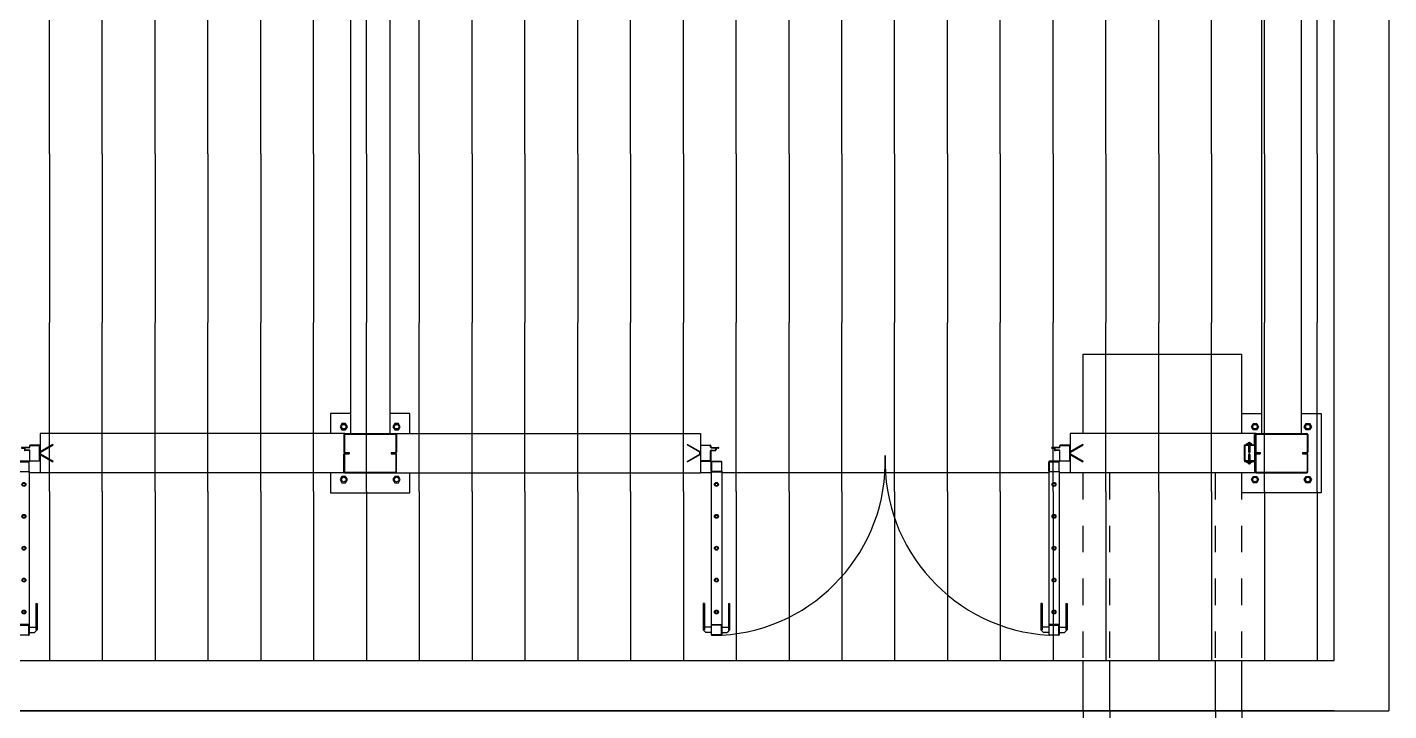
# Model space of a CAD drawing. Header units: millimetres. Extents: x 2128 to 2646, y 1972 to 2207.
# Drawn here: x 2324.74 to 2329.89, y 2119.33 to 2121.92 of the extents above; entities that cross this region are included whole.
import ezdxf

# ---------------------------------------------------------------- set-up
doc = ezdxf.new("R2010")
doc.units = ezdxf.units.MM
doc.linetypes.add('DASHED2', pattern=[0.375, 0.25, -0.125])
doc.linetypes.add('HIDDEN', pattern=[0.375, 0.25, -0.125])
for name, color, linetype in [('AR-ALV', 2, 'Continuous'), ('AR-CALÇADA', 1, 'Continuous'), ('AR-COB VISTA 02', 1, 'Continuous'), ('AR-COB-V1', 1, 'Continuous'), ('AR-COB-V2', 1, 'Continuous'), ('AR-COB-V3', 1, 'Continuous'), ('AR-COB-V4', 1, 'Continuous'), ('AR-PISO', 1, 'Continuous'), ('AR-PORTA', 1, 'Continuous'), ('AR-PROJ', 1, 'HIDDEN'), ('DET-BASE-V', 32, 'Continuous'), ('DET-HATCH ACO', 1, 'Continuous'), ('DET-PARAFUSO-C', 72, 'Continuous'), ('DET-PERFIL CADEIRA-C', 2, 'Continuous'), ('DET-PROJ', 1, 'DASHED2'), ('esq-c', 1, 'Continuous'), ('grapa', 21, 'HIDDEN'), ('insercao', 4, 'Continuous'), ('maçaneta', 1, 'Continuous'), ('porta-c', 1, 'Continuous'), ('porta-v', 2, 'Continuous')]:
    doc.layers.add(name, color=color, linetype=linetype)

# ---------------------------------------------------------------- blocks, each defined once
blk = doc.blocks.new('gr12-met-01p')
at = {"layer": 'DET-HATCH ACO'}
for centre, start, end in [((0.0417, -0.1064), 273.424, 1.9278), ((1.3583, -0.1064), 178.0722, 266.576)]:
    blk.add_arc(centre, 0.6587, start, end, dxfattribs=at)
at = {"layer": 'esq-c'}
for p, q in [((0, -0.0472), (0, -0.1028)), ((0.0015, -0.1028), (0.0015, -0.0472)), ((0.0023, -0.045), (0.0377, -0.045)), ((0.0377, -0.0465), (0.0023, -0.0465)), ((0.0385, -0.0526), (0.0385, -0.0472)), ((0.04, -0.0472), (0.04, -0.0526)), ((1.36, -0.0472), (1.36, -0.0526)), ((1.3615, -0.0526), (1.3615, -0.0472)), ((1.3978, -0.045), (1.3623, -0.045)), ((1.3623, -0.0465), (1.3978, -0.0465)), ((1.3985, -0.1028), (1.3985, -0.0472)), ((1.4, -0.0472), (1.4, -0.1028)), ((0.0385, -0.1028), (0.0385, -0.0658)), ((0.04, -0.0658), (0.04, -0.1028)), ((0.0408, -0.0534), (0.0685, -0.0534)), ((0.0408, -0.0549), (0.0685, -0.0549)), ((0.0408, -0.0635), (0.057, -0.0635)), ((0.0408, -0.065), (0.057, -0.065)), ((0.0578, -0.0571), (0.0578, -0.0628)), ((0.0593, -0.0571), (0.0593, -0.0628)), ((0.0685, -0.0564), (0.06, -0.0564)), ((1.3593, -0.0534), (1.3315, -0.0534)), ((1.3593, -0.0549), (1.3315, -0.0549)), ((1.3315, -0.0564), (1.34, -0.0564)), ((1.3408, -0.0571), (1.3408, -0.0628)), ((1.3423, -0.0571), (1.3423, -0.0628)), ((1.3593, -0.0635), (1.343, -0.0635)), ((1.3593, -0.065), (1.343, -0.065)), ((1.36, -0.0658), (1.36, -0.1028)), ((1.3615, -0.1028), (1.3615, -0.0658)), ((0.0377, -0.1035), (0.0023, -0.1035)), ((0.0023, -0.105), (0.0377, -0.105)), ((0.041, -0.1435), (0.041, -0.108)), ((0.0425, -0.108), (0.0425, -0.1435)), ((0.0433, -0.1058), (0.0788, -0.1058)), ((0.0788, -0.1073), (0.0433, -0.1073)), ((0.0788, -0.1443), (0.0433, -0.1443)), ((0.0433, -0.1458), (0.0788, -0.1458)), ((0.0795, -0.108), (0.0795, -0.1435)), ((0.081, -0.1435), (0.081, -0.108)), ((1.319, -0.1435), (1.319, -0.108)), ((1.3205, -0.108), (1.3205, -0.1435)), ((1.3568, -0.1058), (1.3213, -0.1058)), ((1.3213, -0.1073), (1.3568, -0.1073)), ((1.3213, -0.1443), (1.3568, -0.1443)), ((1.3568, -0.1458), (1.3213, -0.1458)), ((1.3575, -0.108), (1.3575, -0.1435)), ((1.359, -0.1435), (1.359, -0.108)), ((1.3623, -0.1035), (1.3978, -0.1035)), ((1.3978, -0.105), (1.3623, -0.105)), ((0.041, -0.7262), (0.041, -0.7617)), ((0.0425, -0.7617), (0.0425, -0.7262)), ((0.0433, -0.7239), (0.0788, -0.7239)), ((0.0788, -0.7254), (0.0433, -0.7254)), ((0.0788, -0.7624), (0.0433, -0.7624)), ((0.0433, -0.7639), (0.0788, -0.7639)), ((0.0795, -0.7617), (0.0795, -0.7262)), ((0.081, -0.7262), (0.081, -0.7617)), ((1.319, -0.7262), (1.319, -0.7617)), ((1.3205, -0.7617), (1.3205, -0.7262)), ((1.3568, -0.7239), (1.3213, -0.7239)), ((1.3213, -0.7254), (1.3568, -0.7254)), ((1.3213, -0.7624), (1.3568, -0.7624)), ((1.3568, -0.7639), (1.3213, -0.7639)), ((1.3575, -0.7617), (1.3575, -0.7262)), ((1.359, -0.7262), (1.359, -0.7617))]:
    blk.add_line(p, q, dxfattribs=at)
for centre, radius, start, end in [((0.0023, -0.0472), 0.00225, 90, 180), ((0.0023, -0.0472), 0.00075, 90, 180), ((0.0377, -0.0472), 0.00225, 360, 90), ((0.0377, -0.0472), 0.00075, 360, 90), ((1.3623, -0.0472), 0.00225, 90, 180), ((1.3623, -0.0472), 0.00075, 90, 180), ((1.3978, -0.0472), 0.00225, 360, 90), ((1.3978, -0.0472), 0.00075, 360, 90), ((0.0023, -0.1028), 0.00225, 180, 270), ((0.0023, -0.1028), 0.00075, 180, 270), ((0.0377, -0.1028), 0.00225, 270, 0), ((0.0377, -0.1028), 0.00075, 270, 0), ((0.0408, -0.0526), 0.00225, 180, 269.9975), ((0.0408, -0.0658), 0.00225, 90, 180), ((0.0408, -0.0526), 0.00075, 180, 270), ((0.0408, -0.0658), 0.00075, 90, 180), ((0.057, -0.0628), 0.00075, 270, 0), ((0.057, -0.0628), 0.00225, 270, 0), ((0.06, -0.0571), 0.00225, 90, 180), ((0.06, -0.0571), 0.00075, 90, 180), ((0.0685, -0.0549), 0.0015, 270, 90), ((1.3315, -0.0549), 0.0015, 90, 270), ((1.34, -0.0571), 0.00225, 0, 90), ((1.34, -0.0571), 0.00075, 0, 90), ((1.343, -0.0628), 0.00225, 180, 270), ((1.343, -0.0628), 0.00075, 180, 270), ((1.3593, -0.0526), 0.00225, 270.0025, 0), ((1.3593, -0.0526), 0.00075, 270, 0), ((1.3593, -0.0658), 0.00225, 0, 90), ((1.3593, -0.0658), 0.00075, 0, 90), ((1.3623, -0.1028), 0.00225, 180, 270), ((1.3623, -0.1028), 0.00075, 180, 270), ((1.3978, -0.1028), 0.00225, 270, 0), ((1.3978, -0.1028), 0.00075, 270, 0), ((0.0433, -0.108), 0.00225, 90, 180), ((0.0433, -0.1435), 0.00225, 180, 270), ((0.0433, -0.108), 0.00075, 90, 180), ((0.0433, -0.1435), 0.00075, 180, 270), ((0.0788, -0.108), 0.00225, 360, 90), ((0.0788, -0.108), 0.00075, 360, 90), ((0.0788, -0.1435), 0.00225, 270, 0), ((0.0788, -0.1435), 0.00075, 270, 0), ((1.3213, -0.108), 0.00225, 90, 180), ((1.3213, -0.1435), 0.00225, 180, 270), ((1.3213, -0.108), 0.00075, 90, 180), ((1.3213, -0.1435), 0.00075, 180, 270), ((1.3568, -0.108), 0.00225, 360, 90), ((1.3568, -0.108), 0.00075, 360, 90), ((1.3568, -0.1435), 0.00075, 270, 0), ((1.3568, -0.1435), 0.00225, 270, 0), ((0.0433, -0.7262), 0.00225, 90, 180), ((0.0433, -0.7617), 0.00225, 180, 270), ((0.0433, -0.7262), 0.00075, 90, 180), ((0.0433, -0.7617), 0.00075, 180, 270), ((0.0788, -0.7262), 0.00225, 360, 90), ((0.0788, -0.7262), 0.00075, 360, 90), ((0.0788, -0.7617), 0.00225, 270, 0), ((0.0788, -0.7617), 0.00075, 270, 0), ((1.3213, -0.7262), 0.00225, 90, 180), ((1.3213, -0.7617), 0.00225, 180, 270), ((1.3213, -0.7262), 0.00075, 90, 180), ((1.3213, -0.7617), 0.00075, 180, 270), ((1.3568, -0.7262), 0.00225, 360, 90), ((1.3568, -0.7262), 0.00075, 360, 90), ((1.3568, -0.7617), 0.00075, 270, 0), ((1.3568, -0.7617), 0.00225, 270, 0)]:
    blk.add_arc(centre, radius, start, end, dxfattribs=at)
at = {"layer": 'grapa'}
for p, q in [((0, -0.07), (0, -0.08)), ((1.4, -0.07), (1.4, -0.08))]:
    blk.add_line(p, q, dxfattribs=at)
for points in [[(0, -0.08), (-0.0486, -0.108), (-0.0493, -0.1067), (-0.0015, -0.0791), (-0.0015, -0.0709), (-0.0493, -0.0433), (-0.0486, -0.042), (0, -0.07)], [(1.4, -0.08), (1.4486, -0.108), (1.4493, -0.1067), (1.4015, -0.0791), (1.4015, -0.0709), (1.4493, -0.0433), (1.4486, -0.042), (1.4, -0.07)]]:
    blk.add_lwpolyline(points, dxfattribs=at)
at = {"layer": 'maçaneta'}
for p, q in [((0.011, -0.6439), (0.011, -0.7439)), ((0.016, -0.6439), (0.011, -0.6439)), ((0.016, -0.6439), (0.016, -0.7439)), ((0.106, -0.6439), (0.106, -0.7439)), ((0.106, -0.6439), (0.111, -0.6439)), ((0.111, -0.6439), (0.111, -0.7439)), ((1.289, -0.6439), (1.289, -0.7439)), ((1.294, -0.6439), (1.289, -0.6439)), ((1.294, -0.6439), (1.294, -0.7439)), ((1.384, -0.6439), (1.384, -0.7439)), ((1.384, -0.6439), (1.389, -0.6439)), ((1.389, -0.6439), (1.389, -0.7439)), ((0.016, -0.7439), (0.011, -0.7439)), ((0.011, -0.7439), (0.021, -0.7539)), ((0.041, -0.7339), (0.016, -0.7339)), ((0.041, -0.7539), (0.021, -0.7539)), ((0.081, -0.7339), (0.106, -0.7339)), ((0.081, -0.7539), (0.101, -0.7539)), ((0.111, -0.7439), (0.101, -0.7539)), ((0.106, -0.7439), (0.111, -0.7439)), ((1.294, -0.7439), (1.289, -0.7439)), ((1.289, -0.7439), (1.299, -0.7539)), ((1.319, -0.7339), (1.294, -0.7339)), ((1.319, -0.7539), (1.299, -0.7539)), ((1.359, -0.7339), (1.384, -0.7339)), ((1.359, -0.7539), (1.379, -0.7539)), ((1.389, -0.7439), (1.379, -0.7539)), ((1.384, -0.7439), (1.389, -0.7439))]:
    blk.add_line(p, q, dxfattribs=at)
at = {"layer": 'porta-c'}
for centre, radius in [((0.061, -0.1933), 0.0075), ((0.061, -0.1933), 0.005), ((1.339, -0.1933), 0.0075), ((1.339, -0.1933), 0.005), ((0.061, -0.3141), 0.0075), ((0.061, -0.3141), 0.005), ((1.339, -0.3141), 0.0075), ((1.339, -0.3141), 0.005), ((0.061, -0.4348), 0.0075), ((0.061, -0.4348), 0.005), ((1.339, -0.4348), 0.0075), ((1.339, -0.4348), 0.005), ((0.061, -0.5556), 0.0075), ((0.061, -0.5556), 0.005), ((1.339, -0.5556), 0.0075), ((1.339, -0.5556), 0.005), ((0.061, -0.6763), 0.0075), ((1.339, -0.6763), 0.0075), ((0.061, -0.6763), 0.005), ((1.339, -0.6763), 0.005)]:
    blk.add_circle(centre, radius, dxfattribs=at)
at = {"layer": 'porta-v'}
for p, q in [((0.041, -0.1435), (0.041, -0.7262)), ((0.081, -0.1435), (0.081, -0.7262)), ((1.319, -0.1435), (1.319, -0.7262)), ((1.359, -0.1435), (1.359, -0.7262))]:
    blk.add_line(p, q, dxfattribs=at)
blk = doc.blocks.new('DET-GS-PLANTA BAIXA')
at = {"layer": 'AR-ALV'}
for p, q in [((207.1411, -517.4039), (207.1411, -519.5239)), ((207.2911, -517.4039), (207.2911, -519.5239)), ((210.5911, -517.4039), (210.5911, -519.5239)), ((210.7411, -517.4039), (210.7411, -519.5239)), ((207.1204, -519.5239), (205.9661, -519.5239)), ((205.9661, -519.5239), (205.9661, -519.6739)), ((207.3118, -519.5239), (208.4661, -519.5239)), ((208.4661, -519.5239), (208.4661, -519.6739)), ((210.5704, -519.5239), (209.8661, -519.5239)), ((209.8661, -519.5239), (209.8661, -519.6739)), ((207.1204, -519.6739), (205.9661, -519.6739)), ((207.3118, -519.6739), (208.4661, -519.6739)), ((210.5704, -519.6739), (209.8661, -519.6739))]:
    blk.add_line(p, q, dxfattribs=at)
at = {"layer": 'AR-PISO'}
for p, q in [((209.9161, -519.2239), (210.5161, -519.2239)), ((209.9161, -519.5239), (209.9161, -519.2239)), ((210.5161, -519.5239), (210.5161, -519.2239)), ((205.9661, -519.6739), (205.9251, -519.6739)), ((208.5071, -519.6739), (208.4661, -519.6739)), ((209.7851, -519.6739), (208.5471, -519.6739)), ((209.8661, -519.6739), (209.8251, -519.6739))]:
    blk.add_line(p, q, dxfattribs=at)
at = {"layer": 'DET-BASE-V'}
for points in [[(207.1411, -519.4489), (207.0661, -519.4489), (207.0661, -519.5239)], [(207.3661, -519.5239), (207.3661, -519.4489), (207.2911, -519.4489)], [(210.7411, -519.4489), (210.8161, -519.4489), (210.8161, -519.7489), (210.5161, -519.7489), (210.5161, -519.6739)], [(210.5161, -519.5239), (210.5161, -519.4489), (210.5911, -519.4489)], [(207.0661, -519.6739), (207.0661, -519.7489), (207.3661, -519.7489), (207.3661, -519.6739)]]:
    blk.add_lwpolyline(points, dxfattribs=at)
at = {"layer": 'DET-PARAFUSO-C'}
for p, q in [((210.5344, -519.567), (210.5344, -519.563)), ((210.5544, -519.563), (210.5344, -519.563)), ((210.5544, -519.567), (210.5344, -519.567)), ((210.5505, -519.563), (210.5385, -519.563)), ((210.5425, -519.5714), (210.5465, -519.5704)), ((210.5465, -519.5724), (210.5425, -519.5734)), ((210.5465, -519.5744), (210.5425, -519.5754)), ((210.5465, -519.5764), (210.5425, -519.5774)), ((210.5465, -519.5784), (210.5425, -519.5794)), ((210.5465, -519.5804), (210.5425, -519.5814)), ((210.5465, -519.5824), (210.5425, -519.5834)), ((210.5465, -519.5844), (210.5425, -519.5854)), ((210.5465, -519.5864), (210.5425, -519.5874)), ((210.5465, -519.5884), (210.5425, -519.5894)), ((210.5465, -519.5904), (210.5425, -519.5914)), ((210.5465, -519.5924), (210.5425, -519.5934)), ((210.5445, -519.5974), (210.5425, -519.5934)), ((210.5445, -519.6004), (210.5425, -519.6044)), ((210.5465, -519.6054), (210.5425, -519.6044)), ((210.5441, -519.561), (210.5441, -519.559)), ((210.5449, -519.561), (210.5441, -519.561)), ((210.5462, -519.594), (210.5445, -519.5974)), ((210.5462, -519.6037), (210.5445, -519.6004)), ((210.5449, -519.561), (210.5449, -519.559)), ((210.5544, -519.567), (210.5544, -519.563)), ((210.5544, -519.563), (210.5544, -519.563)), ((210.5344, -519.6308), (210.5344, -519.6347)), ((210.5544, -519.6308), (210.5344, -519.6308)), ((210.5544, -519.6347), (210.5344, -519.6347)), ((210.5505, -519.6347), (210.5385, -519.6347)), ((210.5465, -519.6074), (210.5425, -519.6064)), ((210.5465, -519.6094), (210.5425, -519.6084)), ((210.5465, -519.6114), (210.5425, -519.6104)), ((210.5465, -519.6134), (210.5425, -519.6124)), ((210.5465, -519.6154), (210.5425, -519.6144)), ((210.5465, -519.6174), (210.5425, -519.6164)), ((210.5465, -519.6194), (210.5425, -519.6184)), ((210.5465, -519.6214), (210.5425, -519.6204)), ((210.5465, -519.6234), (210.5425, -519.6224)), ((210.5465, -519.6254), (210.5425, -519.6244)), ((210.5425, -519.6264), (210.5465, -519.6274)), ((210.5441, -519.6367), (210.5441, -519.6387)), ((210.5449, -519.6367), (210.5441, -519.6367)), ((210.5449, -519.6367), (210.5449, -519.6387)), ((210.5544, -519.6308), (210.5544, -519.6347)), ((210.5544, -519.6347), (210.5544, -519.6347))]:
    blk.add_line(p, q, dxfattribs=at)
for points in [[(207.1023, -519.4989), (207.1092, -519.5108), (207.123, -519.5108), (207.1298, -519.4989), (207.123, -519.487), (207.1092, -519.487)], [(207.3023, -519.4989), (207.3092, -519.5108), (207.323, -519.5108), (207.3298, -519.4989), (207.323, -519.487), (207.3092, -519.487)], [(210.5798, -519.4989), (210.573, -519.5108), (210.5592, -519.5108), (210.5523, -519.4989), (210.5592, -519.487), (210.573, -519.487)], [(210.7798, -519.4989), (210.773, -519.5108), (210.7592, -519.5108), (210.7523, -519.4989), (210.7592, -519.487), (210.773, -519.487)], [(207.1023, -519.6989), (207.1092, -519.7108), (207.123, -519.7108), (207.1298, -519.6989), (207.123, -519.687), (207.1092, -519.687)], [(207.3023, -519.6989), (207.3092, -519.7108), (207.323, -519.7108), (207.3298, -519.6989), (207.323, -519.687), (207.3092, -519.687)], [(210.5798, -519.6989), (210.573, -519.7108), (210.5592, -519.7108), (210.5523, -519.6989), (210.5592, -519.687), (210.573, -519.687)], [(210.7798, -519.6989), (210.773, -519.7108), (210.7592, -519.7108), (210.7523, -519.6989), (210.7592, -519.687), (210.773, -519.687)]]:
    blk.add_lwpolyline(points, close=True, dxfattribs=at)
for centre in [(207.1161, -519.4989), (207.3161, -519.4989), (210.5661, -519.4989), (210.7661, -519.4989), (207.1161, -519.6989), (207.3161, -519.6989), (210.5661, -519.6989), (210.7661, -519.6989)]:
    blk.add_circle(centre, 0.00857, dxfattribs=at)
for centre, radius, start, end in [((210.5445, -519.5655), 0.0065, 93.5281, 157.3801), ((210.5417, -519.5704), 0.00125, 306.8699, 360), ((210.5417, -519.5724), 0.00125, 306.8699, 53.1301), ((210.5417, -519.5744), 0.00125, 306.8699, 53.1301), ((210.5417, -519.5764), 0.00125, 306.8699, 53.1301), ((210.5417, -519.5784), 0.00125, 306.8699, 53.1301), ((210.5417, -519.5804), 0.00125, 306.8699, 53.1301), ((210.5417, -519.5824), 0.00125, 306.8699, 53.1301), ((210.5417, -519.5844), 0.00125, 306.8699, 53.1301), ((210.5417, -519.5864), 0.00125, 306.8699, 53.1301), ((210.5417, -519.5884), 0.00125, 306.8699, 53.1301), ((210.5417, -519.5904), 0.00125, 306.8699, 53.1301), ((210.5417, -519.5924), 0.00125, 306.8699, 53.1301), ((210.5417, -519.6054), 0.00125, 306.8699, 53.1301), ((210.5445, -519.5655), 0.0065, 22.6199, 86.4719), ((210.5472, -519.5714), 0.00125, 126.8699, 233.1301), ((210.5472, -519.5734), 0.00125, 126.8699, 233.1301), ((210.5472, -519.5754), 0.00125, 126.8699, 233.1301), ((210.5472, -519.5774), 0.00125, 126.8699, 233.1301), ((210.5472, -519.5794), 0.00125, 126.8699, 233.1301), ((210.5472, -519.5814), 0.00125, 126.8699, 233.1301), ((210.5472, -519.5834), 0.00125, 126.8699, 233.1301), ((210.5472, -519.5854), 0.00125, 126.8699, 233.1301), ((210.5472, -519.5874), 0.00125, 126.8699, 233.1301), ((210.5472, -519.5894), 0.00125, 126.8699, 233.1301), ((210.5472, -519.5914), 0.00125, 126.8699, 233.1301), ((210.5472, -519.5934), 0.00125, 126.8699, 210.9786), ((210.5472, -519.6044), 0.00125, 149.0214, 233.1301), ((210.5445, -519.6322), 0.0065, 202.6199, 266.4719), ((210.5417, -519.6074), 0.00125, 306.8699, 53.1301), ((210.5417, -519.6094), 0.00125, 306.8699, 53.1301), ((210.5417, -519.6114), 0.00125, 306.8699, 53.1301), ((210.5417, -519.6134), 0.00125, 306.8699, 53.1301), ((210.5417, -519.6154), 0.00125, 306.8699, 53.1301), ((210.5417, -519.6174), 0.00125, 306.8699, 53.1301), ((210.5417, -519.6194), 0.00125, 306.8699, 53.1301), ((210.5417, -519.6214), 0.00125, 306.8699, 53.1301), ((210.5417, -519.6234), 0.00125, 306.8699, 53.1301), ((210.5417, -519.6254), 0.00125, 306.8699, 53.1301), ((210.5417, -519.6274), 0.00125, 0, 53.1301), ((210.5445, -519.6322), 0.0065, 273.5281, 337.3801), ((210.5472, -519.6064), 0.00125, 126.8699, 233.1301), ((210.5472, -519.6084), 0.00125, 126.8699, 233.1301), ((210.5472, -519.6104), 0.00125, 126.8699, 233.1301), ((210.5472, -519.6124), 0.00125, 126.8699, 233.1301), ((210.5472, -519.6144), 0.00125, 126.8699, 233.1301), ((210.5472, -519.6164), 0.00125, 126.8699, 233.1301), ((210.5472, -519.6184), 0.00125, 126.8699, 233.1301), ((210.5472, -519.6204), 0.00125, 126.8699, 233.1301), ((210.5472, -519.6224), 0.00125, 126.8699, 233.1301), ((210.5472, -519.6244), 0.00125, 126.8699, 233.1301), ((210.5472, -519.6264), 0.00125, 126.8699, 233.1301)]:
    blk.add_arc(centre, radius, start, end, dxfattribs=at)
at = {"layer": 'DET-PERFIL CADEIRA-C'}
for p, q in [((207.1161, -519.5282), (207.1161, -519.5946)), ((207.1189, -519.5289), (207.1189, -519.5939)), ((207.1204, -519.5239), (207.3118, -519.5239)), ((207.1211, -519.5267), (207.3111, -519.5267)), ((207.3132, -519.5289), (207.3132, -519.5939)), ((207.3161, -519.5282), (207.3161, -519.5946)), ((210.5661, -519.5282), (210.5661, -519.5946)), ((210.5661, -519.5282), (210.5661, -519.5946)), ((210.5689, -519.5289), (210.5689, -519.5939)), ((210.5689, -519.5289), (210.5689, -519.5939)), ((210.5704, -519.5239), (210.7618, -519.5239)), ((210.5704, -519.5239), (210.7618, -519.5239)), ((210.5711, -519.5267), (210.7611, -519.5267)), ((210.5711, -519.5267), (210.7611, -519.5267)), ((210.7632, -519.5289), (210.7632, -519.5939)), ((210.7632, -519.5289), (210.7632, -519.5939)), ((210.7661, -519.5282), (210.7661, -519.5946)), ((210.7661, -519.5282), (210.7661, -519.5946)), ((207.1161, -519.6696), (207.1161, -519.6032)), ((207.1189, -519.6039), (207.1189, -519.6689)), ((207.1204, -519.5989), (207.1361, -519.5989)), ((207.1211, -519.596), (207.1361, -519.596)), ((207.1211, -519.6017), (207.1361, -519.6017)), ((207.1361, -519.596), (207.1361, -519.6017)), ((207.2961, -519.596), (207.2961, -519.6017)), ((207.2961, -519.596), (207.3111, -519.596)), ((207.2961, -519.5989), (207.3118, -519.5989)), ((207.2961, -519.6017), (207.3111, -519.6017)), ((207.3132, -519.6039), (207.3132, -519.6689)), ((207.3161, -519.6696), (207.3161, -519.6032)), ((210.5661, -519.6696), (210.5661, -519.6032)), ((210.5661, -519.6696), (210.5661, -519.6032)), ((210.5689, -519.6039), (210.5689, -519.6689)), ((210.5689, -519.6039), (210.5689, -519.6689)), ((210.5704, -519.5989), (210.5861, -519.5989)), ((210.5704, -519.5989), (210.5861, -519.5989)), ((210.5711, -519.596), (210.5861, -519.596)), ((210.5711, -519.596), (210.5861, -519.596)), ((210.5711, -519.6017), (210.5861, -519.6017)), ((210.5711, -519.6017), (210.5861, -519.6017)), ((210.5861, -519.596), (210.5861, -519.6017)), ((210.5861, -519.596), (210.5861, -519.6017)), ((210.7461, -519.596), (210.7461, -519.6017)), ((210.7461, -519.596), (210.7611, -519.596)), ((210.7461, -519.596), (210.7461, -519.6017)), ((210.7461, -519.596), (210.7611, -519.596)), ((210.7461, -519.5989), (210.7618, -519.5989)), ((210.7461, -519.5989), (210.7618, -519.5989)), ((210.7461, -519.6017), (210.7611, -519.6017)), ((210.7461, -519.6017), (210.7611, -519.6017)), ((210.7632, -519.6039), (210.7632, -519.6689)), ((210.7632, -519.6039), (210.7632, -519.6689)), ((210.7661, -519.6696), (210.7661, -519.6032)), ((210.7661, -519.6696), (210.7661, -519.6032)), ((207.1204, -519.6739), (207.3118, -519.6739)), ((207.1211, -519.671), (207.3111, -519.671)), ((210.5704, -519.6739), (210.7618, -519.6739)), ((210.5704, -519.6739), (210.7618, -519.6739)), ((210.5711, -519.671), (210.7611, -519.671)), ((210.5711, -519.671), (210.7611, -519.671))]:
    blk.add_line(p, q, dxfattribs=at)
for points in [[(210.5661, -519.5289), (210.5661, -519.566, -0.414214), (210.5632, -519.5689), (210.5261, -519.5689), (210.5261, -519.567), (210.5628, -519.567, 0.414214), (210.5642, -519.5656), (210.5642, -519.5289)], [(210.5661, -519.6689), (210.5661, -519.6317, 0.414214), (210.5632, -519.6289), (210.5261, -519.6289), (210.5261, -519.6308), (210.5628, -519.6308, -0.414214), (210.5642, -519.6322), (210.5642, -519.6689)]]:
    blk.add_lwpolyline(points, format="xyb", close=True, dxfattribs=at)
for centre, radius, start, end in [((207.1204, -519.5282), 0.00428, 90, 180), ((207.1211, -519.5289), 0.00214, 90, 180), ((207.3111, -519.5289), 0.00214, 0, 90), ((207.3118, -519.5282), 0.00428, 0, 90), ((210.5704, -519.5282), 0.00428, 90, 180), ((210.5704, -519.5282), 0.00428, 90, 180), ((210.5711, -519.5289), 0.00214, 90, 180), ((210.5711, -519.5289), 0.00214, 90, 180), ((210.7611, -519.5289), 0.00214, 0, 90), ((210.7611, -519.5289), 0.00214, 0, 90), ((210.7618, -519.5282), 0.00428, 0, 90), ((210.7618, -519.5282), 0.00428, 0, 90), ((207.1204, -519.5946), 0.00428, 180, 270), ((207.1204, -519.6032), 0.00428, 90, 180), ((207.1211, -519.5939), 0.00214, 180, 270), ((207.1211, -519.6039), 0.00214, 90, 180), ((207.3111, -519.5939), 0.00214, 270, 0), ((207.3111, -519.6039), 0.00214, 0, 90), ((207.3118, -519.5946), 0.00428, 270, 0), ((207.3118, -519.6032), 0.00428, 0, 90), ((210.5704, -519.5946), 0.00428, 180, 270), ((210.5704, -519.5946), 0.00428, 180, 270), ((210.5704, -519.6032), 0.00428, 90, 180), ((210.5704, -519.6032), 0.00428, 90, 180), ((210.5711, -519.5939), 0.00214, 180, 270), ((210.5711, -519.5939), 0.00214, 180, 270), ((210.5711, -519.6039), 0.00214, 90, 180), ((210.5711, -519.6039), 0.00214, 90, 180), ((210.7611, -519.5939), 0.00214, 270, 0), ((210.7611, -519.5939), 0.00214, 270, 0), ((210.7611, -519.6039), 0.00214, 0, 90), ((210.7611, -519.6039), 0.00214, 0, 90), ((210.7618, -519.5946), 0.00428, 270, 0), ((210.7618, -519.5946), 0.00428, 270, 0), ((210.7618, -519.6032), 0.00428, 0, 90), ((210.7618, -519.6032), 0.00428, 0, 90), ((207.1204, -519.6696), 0.00428, 180, 270), ((207.1211, -519.6689), 0.00214, 180, 270), ((207.3111, -519.6689), 0.00214, 270, 0), ((207.3118, -519.6696), 0.00428, 270, 0), ((210.5704, -519.6696), 0.00428, 180, 270), ((210.5704, -519.6696), 0.00428, 180, 270), ((210.5711, -519.6689), 0.00214, 180, 270), ((210.5711, -519.6689), 0.00214, 180, 270), ((210.7611, -519.6689), 0.00214, 270, 0), ((210.7611, -519.6689), 0.00214, 270, 0), ((210.7618, -519.6696), 0.00428, 270, 0), ((210.7618, -519.6696), 0.00428, 270, 0)]:
    blk.add_arc(centre, radius, start, end, dxfattribs=at)
at = {"layer": 'DET-PROJ', "ltscale": 0.25}
for p, q in [((209.9161, -520.5739), (209.9161, -519.6739)), ((210.0161, -520.5739), (210.0161, -519.6739)), ((210.4161, -520.5739), (210.4161, -519.6739)), ((210.5161, -520.5739), (210.5161, -519.6739))]:
    blk.add_line(p, q, dxfattribs=at)
at = {"layer": 'esq-c'}
for p, q in [((210.5261, -519.6266), (210.5261, -519.5711)), ((210.5276, -519.5711), (210.5276, -519.6266)), ((210.5283, -519.5689), (210.5638, -519.5689)), ((210.5638, -519.5704), (210.5283, -519.5704)), ((210.5646, -519.5711), (210.5646, -519.6266)), ((210.5661, -519.6266), (210.5661, -519.5711)), ((210.5638, -519.6274), (210.5283, -519.6274)), ((210.5283, -519.6289), (210.5638, -519.6289))]:
    blk.add_line(p, q, dxfattribs=at)
for centre, radius, start, end in [((210.5283, -519.5711), 0.00225, 90, 180), ((210.5283, -519.5711), 0.00075, 90, 180), ((210.5638, -519.5711), 0.00225, 360, 90), ((210.5638, -519.5711), 0.00075, 360, 90), ((210.5283, -519.6266), 0.00225, 180, 270), ((210.5283, -519.6266), 0.00075, 180, 270), ((210.5638, -519.6266), 0.00225, 270, 0), ((210.5638, -519.6266), 0.00075, 270, 0)]:
    blk.add_arc(centre, radius, start, end, dxfattribs=at)
at = {"layer": 'AR-PORTA'}
for p in [(204.5661, -519.5239), (208.4661, -519.5239)]:
    blk.add_blockref('gr12-met-01p', p, dxfattribs=at)
blk = doc.blocks.new('DET-GS-COBERTURA')
at = {"layer": 'AR-COB VISTA 02'}
blk.add_line((207.7534, -519.744), (207.7534, -519.1049), dxfattribs=at)
at = {"layer": 'AR-COB VISTA 02', "color": 2}
for p, q in [((206.9534, -519.744), (206.9534, -520.3831)), ((207.1534, -519.744), (207.1534, -520.3831)), ((207.3534, -519.744), (207.3534, -520.3831)), ((207.5534, -519.744), (207.5534, -520.3831)), ((207.7534, -519.744), (207.7534, -520.3831)), ((207.7534, -519.744), (207.7534, -520.3831)), ((207.9534, -519.744), (207.9534, -520.3831)), ((208.1534, -519.744), (208.1534, -520.3831)), ((208.3534, -519.744), (208.3534, -520.3831)), ((208.5534, -519.744), (208.5534, -520.3831)), ((208.7534, -519.744), (208.7534, -520.3831)), ((208.9534, -519.744), (208.9534, -520.3831)), ((209.1534, -519.744), (209.1534, -520.3831)), ((209.3534, -519.744), (209.3534, -520.3831)), ((209.5534, -519.744), (209.5534, -520.3831)), ((209.7534, -519.744), (209.7534, -520.3831)), ((209.9534, -519.744), (209.9534, -520.3831)), ((210.1534, -519.744), (210.1534, -520.3831)), ((210.3534, -519.744), (210.3534, -520.3831)), ((210.5534, -519.744), (210.5534, -520.3831)), ((210.7534, -519.744), (210.7534, -520.3831)), ((210.9534, -519.744), (210.9534, -520.3831)), ((211.1534, -519.744), (211.1534, -520.3831)), ((211.3534, -519.744), (211.3534, -520.3831)), ((211.5534, -519.744), (211.5534, -520.3831)), ((211.7534, -519.744), (211.7534, -520.3831))]:
    blk.add_line(p, q, dxfattribs=at)
at = {"layer": 'AR-COB-V1'}
blk.add_line((204.5176, -520.3831), (211.8176, -520.3831), dxfattribs=at)
at = {"layer": 'AR-COB-V2'}
blk.add_line((211.8176, -520.3831), (211.8176, -516.5485), dxfattribs=at)
at = {"layer": 'AR-COB-V3'}
for p, q in [((206.9534, -519.744), (206.9534, -519.1049)), ((207.1534, -519.744), (207.1534, -519.1049)), ((207.3534, -519.744), (207.3534, -519.1049)), ((207.5534, -519.744), (207.5534, -519.1049)), ((207.7534, -519.744), (207.7534, -519.1049)), ((207.9534, -519.744), (207.9534, -519.1049)), ((208.1534, -519.744), (208.1534, -519.1049)), ((208.3534, -519.744), (208.3534, -519.1049)), ((208.5534, -519.744), (208.5534, -519.1049)), ((208.7534, -519.744), (208.7534, -519.1049)), ((208.9534, -519.744), (208.9534, -519.1049)), ((209.1534, -519.744), (209.1534, -519.1049)), ((209.3534, -519.744), (209.3534, -519.1049)), ((209.5534, -519.744), (209.5534, -519.1049)), ((209.7534, -519.744), (209.7534, -519.1049)), ((209.9534, -519.744), (209.9534, -519.1049)), ((210.1534, -519.744), (210.1534, -519.1049)), ((210.3534, -519.744), (210.3534, -519.1049)), ((210.5534, -519.744), (210.5534, -519.1049)), ((210.7534, -519.744), (210.7534, -519.1049)), ((210.9534, -519.744), (210.9534, -519.1049)), ((211.1534, -519.744), (211.1534, -519.1049)), ((211.3534, -519.744), (211.3534, -519.1049)), ((211.5534, -519.744), (211.5534, -519.1049)), ((211.7534, -519.744), (211.7534, -519.1049))]:
    blk.add_line(p, q, dxfattribs=at)
at = {"layer": 'AR-COB-V4'}
for p, q in [((206.9534, -518.4658), (206.9534, -517.8267)), ((207.1534, -518.4658), (207.1534, -517.8267)), ((207.3534, -518.4658), (207.3534, -517.8267)), ((207.5534, -518.4658), (207.5534, -517.8267)), ((207.7534, -518.4658), (207.7534, -517.8267)), ((207.7534, -518.4658), (207.7534, -517.8267)), ((207.9534, -518.4658), (207.9534, -517.8267)), ((208.1534, -518.4658), (208.1534, -517.8267)), ((208.3534, -518.4658), (208.3534, -517.8267)), ((208.5534, -518.4658), (208.5534, -517.8267)), ((208.7534, -518.4658), (208.7534, -517.8267)), ((208.9534, -518.4658), (208.9534, -517.8267)), ((209.1534, -518.4658), (209.1534, -517.8267)), ((209.3534, -518.4658), (209.3534, -517.8267)), ((209.5534, -518.4658), (209.5534, -517.8267)), ((209.7534, -518.4658), (209.7534, -517.8267)), ((209.9534, -518.4658), (209.9534, -517.8267)), ((210.1534, -518.4658), (210.1534, -517.8267)), ((210.3534, -518.4658), (210.3534, -517.8267)), ((210.5534, -518.4658), (210.5534, -517.8267)), ((210.7534, -518.4658), (210.7534, -517.8267)), ((210.9534, -518.4658), (210.9534, -517.8267)), ((211.1534, -518.4658), (211.1534, -517.8267)), ((211.3534, -518.4658), (211.3534, -517.8267)), ((211.5534, -518.4658), (211.5534, -517.8267)), ((211.7534, -518.4658), (211.7534, -517.8267)), ((206.9534, -518.4658), (206.9534, -519.1049)), ((207.1534, -518.4658), (207.1534, -519.1049)), ((207.3534, -518.4658), (207.3534, -519.1049)), ((207.5534, -518.4658), (207.5534, -519.1049)), ((207.7534, -518.4658), (207.7534, -519.1049)), ((207.7534, -518.4658), (207.7534, -519.1049)), ((207.9534, -518.4658), (207.9534, -519.1049)), ((208.1534, -518.4658), (208.1534, -519.1049)), ((208.3534, -518.4658), (208.3534, -519.1049)), ((208.5534, -518.4658), (208.5534, -519.1049)), ((208.7534, -518.4658), (208.7534, -519.1049)), ((208.9534, -518.4658), (208.9534, -519.1049)), ((209.1534, -518.4658), (209.1534, -519.1049)), ((209.3534, -518.4658), (209.3534, -519.1049)), ((209.5534, -518.4658), (209.5534, -519.1049)), ((209.7534, -518.4658), (209.7534, -519.1049)), ((209.9534, -518.4658), (209.9534, -519.1049)), ((210.1534, -518.4658), (210.1534, -519.1049)), ((210.3534, -518.4658), (210.3534, -519.1049)), ((210.5534, -518.4658), (210.5534, -519.1049)), ((210.7534, -518.4658), (210.7534, -519.1049)), ((210.9534, -518.4658), (210.9534, -519.1049)), ((211.1534, -518.4658), (211.1534, -519.1049)), ((211.3534, -518.4658), (211.3534, -519.1049)), ((211.5534, -518.4658), (211.5534, -519.1049)), ((211.7534, -518.4658), (211.7534, -519.1049))]:
    blk.add_line(p, q, dxfattribs=at)
at = {"layer": 'AR-PISO', "linetype": 'Continuous'}
for p, q in [((211.8176, -520.5739), (204.5176, -520.5739)), ((210.8676, -520.5739), (210.8676, -523.9389)), ((210.9676, -520.5739), (210.9676, -523.9389)), ((211.3676, -520.5739), (211.3676, -523.9389)), ((211.4676, -520.5739), (211.4676, -523.9389))]:
    blk.add_line(p, q, dxfattribs=at)
at = {"layer": 'AR-PROJ'}
for p, q in [((210.8676, -520.5739), (210.8676, -520.3831)), ((210.9676, -520.5739), (210.9676, -520.3831)), ((211.3676, -520.5739), (211.3676, -520.3831)), ((211.4676, -520.5739), (211.4676, -520.3831))]:
    blk.add_line(p, q, dxfattribs=at)

msp = doc.modelspace()

# ---------------------------------------------------------------- linework, layer by layer
at = {"layer": 'AR-CALÇADA'}
for p in [(2329.8929, 2123.5463), (2304.1865, 2119.3301)]:
    msp.add_line(p, (2329.8929, 2119.3301), dxfattribs=at)

# ---------------------------------------------------------------- block references
msp.add_blockref('DET-GS-PLANTA BAIXA', (2118.8204, 2639.904))
at = {"layer": 'insercao'}
msp.add_blockref('DET-GS-COBERTURA', (2117.8688, 2639.904), dxfattribs=at)

doc.saveas('drawing.dxf')
